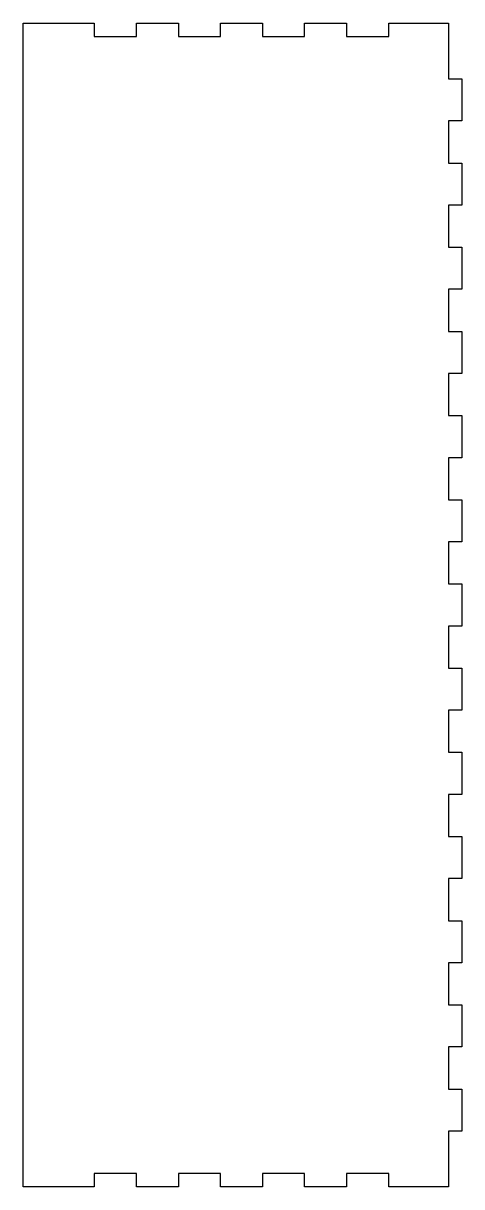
# Model space of a CAD drawing. Header units: millimetres. Extents: x -518 to -351, y -437 to 5.
import ezdxf

# ---------------------------------------------------------------- set-up
doc = ezdxf.new("R2010")
doc.units = ezdxf.units.MM
doc.layers.get('0').update_dxf_attribs({"linetype": 'CONTINUOUS'})

msp = doc.modelspace()

# ---------------------------------------------------------------- linework, layer by layer
msp.add_lwpolyline([(-474.48, -432.25), (-490.48, -432.25), (-490.48, -437.25), (-517.5, -437.25), (-517.5, 5), (-490.48, 5), (-490.48, 0), (-474.48, 0), (-474.48, 5), (-458.48, 5), (-458.48, 0), (-442.48, 0), (-442.48, 5), (-426.48, 5), (-426.48, 0), (-410.48, 0), (-410.48, 5), (-394.48, 5), (-394.48, 0), (-378.48, 0), (-378.48, 5), (-355.7, 5), (-355.7, -16.13), (-350.7, -16.13), (-350.7, -32.13), (-355.7, -32.13), (-355.7, -48.13), (-350.7, -48.13), (-350.7, -64.13), (-355.7, -64.13), (-355.7, -80.13), (-350.7, -80.13), (-350.7, -96.13), (-355.7, -96.13), (-355.7, -112.13), (-350.7, -112.13), (-350.7, -128.13), (-355.7, -128.13), (-355.7, -144.12), (-350.7, -144.12), (-350.7, -160.13), (-355.7, -160.13), (-355.7, -176.12), (-350.7, -176.12), (-350.7, -192.13), (-355.7, -192.13), (-355.7, -208.12), (-350.7, -208.12), (-350.7, -224.12), (-355.7, -224.12), (-355.7, -240.12), (-350.7, -240.12), (-350.7, -256.12), (-355.7, -256.12), (-355.7, -272.12), (-350.7, -272.12), (-350.7, -288.12), (-355.7, -288.12), (-355.7, -304.12), (-350.7, -304.12), (-350.7, -320.12), (-355.7, -320.12), (-355.7, -336.12), (-350.7, -336.12), (-350.7, -352.12), (-355.7, -352.12), (-355.7, -368.12), (-350.7, -368.12), (-350.7, -384.12), (-355.7, -384.12), (-355.7, -400.12), (-350.7, -400.12), (-350.7, -416.12), (-355.7, -416.12), (-355.7, -437.25), (-378.48, -437.25), (-378.48, -432.25), (-394.48, -432.25), (-394.48, -437.25), (-410.48, -437.25), (-410.48, -432.25), (-426.48, -432.25), (-426.48, -437.25), (-442.48, -437.25), (-442.48, -432.25), (-458.48, -432.25), (-458.48, -437.25), (-474.48, -437.25)], close=True)

doc.saveas('drawing.dxf')
